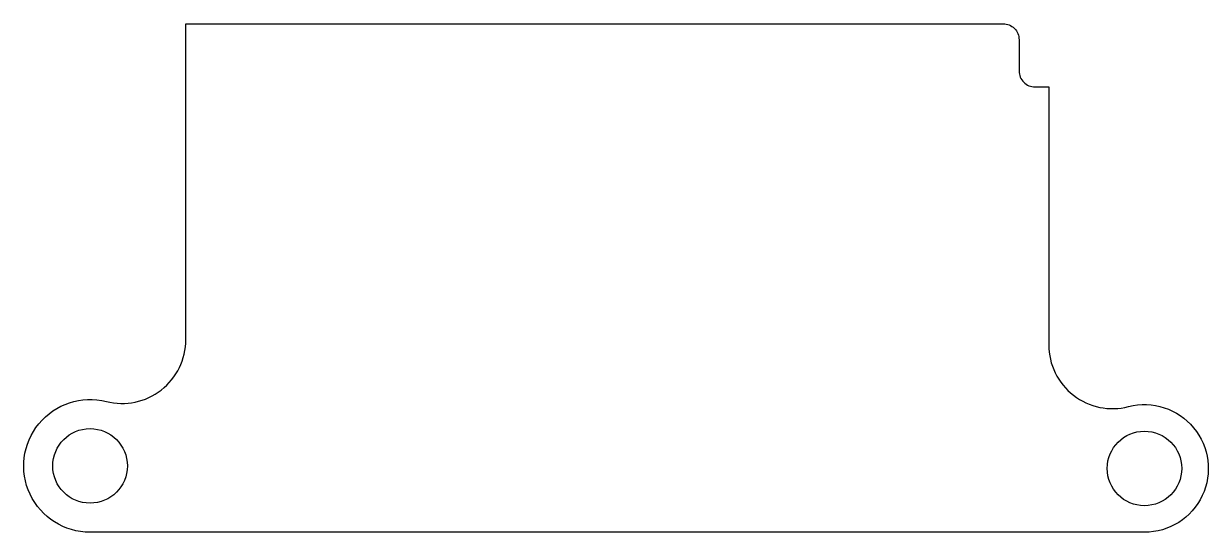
# Model space of a CAD drawing. Header units: inches. Extents: x -3.57 to -1.25, y 0.37 to 1.37.
import ezdxf

# ---------------------------------------------------------------- set-up
doc = ezdxf.new("R2010")
doc.units = ezdxf.units.IN
doc.layers.get('0').update_dxf_attribs({"linetype": 'CONTINUOUS'})

msp = doc.modelspace()

# ---------------------------------------------------------------- linework, layer by layer
msp.add_lwpolyline([(-1.3732, 0.3747), (-3.4381, 0.3747, -1.132161), (-3.4062, 0.6307, 0.488746), (-3.2506, 0.7519), (-3.2506, 1.3704), (-1.65, 1.3704, -0.414214), (-1.6188, 1.3391), (-1.6188, 1.2779, 0.414214), (-1.5875, 1.2466), (-1.5607, 1.2466), (-1.5607, 0.7418, 0.490314), (-1.4044, 0.6207, -1.135051)], format="xyb", close=True)
for centre in [(-3.4381, 0.5047), (-1.3732, 0.4997)]:
    msp.add_circle(centre, 0.073)

doc.saveas('drawing.dxf')
